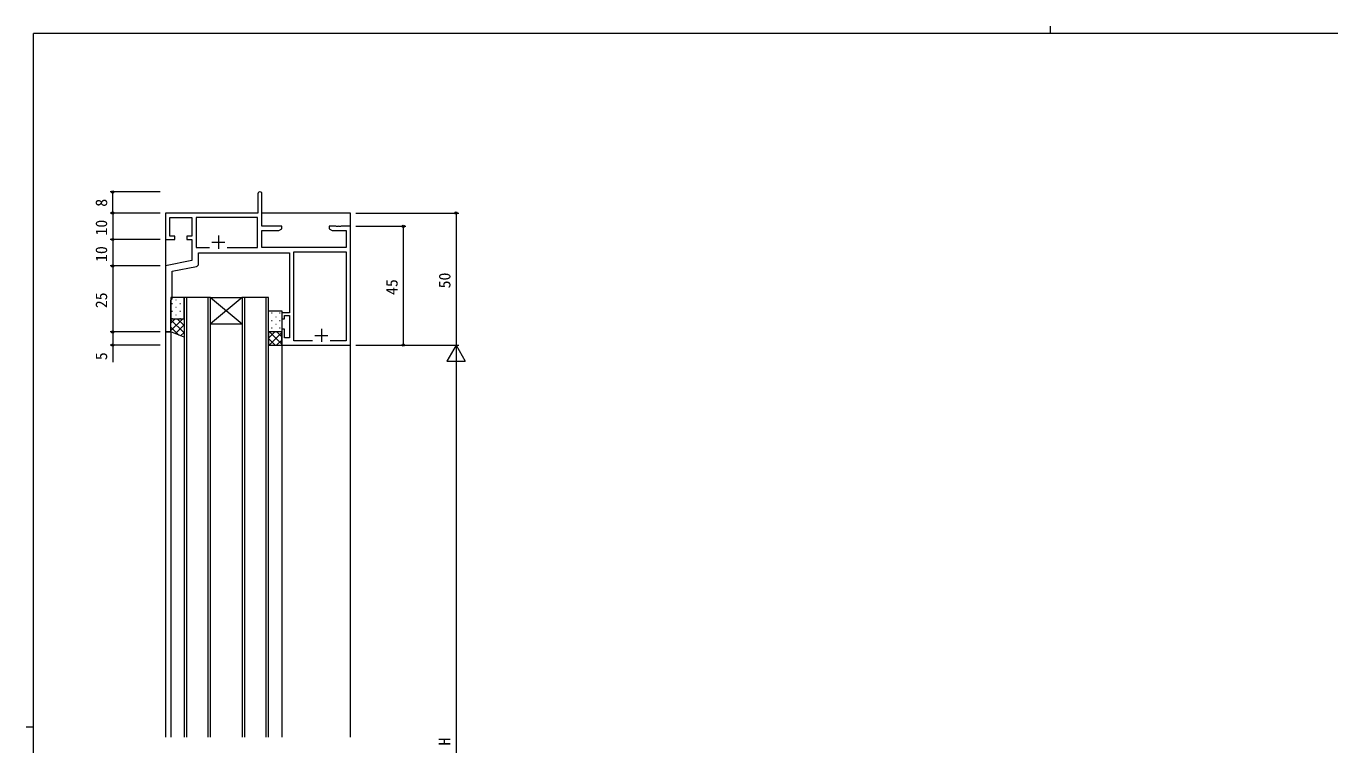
# Model space of a CAD drawing. Units: millimetres on the paper. Extents: x -397 to 397, y -282 to 282.
# Drawn here: x -396.7 to 97, y 9.9 to 282.1 of the extents above; entities that cross this region are included whole.
import ezdxf
from ezdxf.enums import TextEntityAlignment as Align

# ---------------------------------------------------------------- set-up
doc = ezdxf.new("R2010")
doc.units = ezdxf.units.MM
for name, color, linetype, lineweight in [('0-1_USER1', 2, 'Continuous', 9), ('0-2_YKK_ZWAK', 4, 'Continuous', 9), ('0-3_YKK_11', 6, 'Continuous', 9), ('0-4_YKK_12', 7, 'Continuous', 9), ('0-6_YKK_D', 7, 'Continuous', 9)]:
    doc.layers.add(name, color=color, linetype=linetype, lineweight=lineweight)
doc.styles.add('ＭＳ ゴシック', font='')
doc.styles.get('ＭＳ ゴシック').set_extended_font_data('MS Gothic')

msp = doc.modelspace()

# ---------------------------------------------------------------- linework, layer by layer
at = {"layer": '0-1_USER1'}
for p, q in [((-309.194, 211.3), (-343.894, 211.3)), ((-343.894, 211.3), (-343.894, 12.8)), ((-309.194, 211.3), (-343.594, 211.3)), ((-273.894, 211.3), (-307.394, 211.3)), ((-273.894, 12.8), (-273.894, 211.3)), ((-326.894, 179.3), (-336.894, 179.3)), ((-336.894, 179.3), (-336.894, 12.8)), ((-335.894, 12.8), (-335.894, 179.3)), ((-327.894, 179.3), (-327.894, 12.8)), ((-326.894, 179.3), (-314.894, 179.3)), ((-326.894, 179.3), (-314.894, 169.3)), ((-314.894, 179.3), (-326.894, 169.3)), ((-326.894, 12.8), (-326.894, 179.3)), ((-304.894, 179.3), (-314.894, 179.3)), ((-314.894, 179.3), (-314.894, 12.8)), ((-313.894, 12.8), (-313.894, 179.3)), ((-305.894, 179.3), (-305.894, 12.8)), ((-304.894, 12.8), (-304.894, 179.3)), ((-326.894, 169.3), (-314.894, 169.3)), ((-341.894, 166.3), (-343.894, 166.3)), ((-341.894, 166.3), (-341.894, 12.8)), ((-299.894, 161.3), (-273.894, 161.3)), ((-299.894, 161.3), (-299.894, 12.8))]:
    msp.add_line(p, q, dxfattribs=at)
at = {"layer": '0-2_YKK_ZWAK'}
for p, q in [((-340.059, 178.464), (-339.859, 178.464)), ((-337.029, 178.464), (-336.894, 178.464)), ((-341.474, 177.049), (-341.274, 177.049)), ((-341.474, 174.219), (-341.274, 174.219)), ((-340.059, 175.634), (-339.859, 175.634)), ((-338.444, 177.049), (-338.244, 177.049)), ((-338.444, 174.219), (-338.244, 174.219)), ((-337.029, 175.634), (-336.894, 175.634)), ((-303.767, 173.465), (-303.567, 173.465)), ((-300.737, 173.465), (-300.537, 173.465)), ((-337.374, 171.299), (-341.894, 166.779)), ((-340.202, 171.299), (-341.894, 169.607)), ((-341.894, 170.931), (-336.894, 165.931)), ((-341.894, 168.102), (-338.889, 165.097)), ((-341.474, 171.389), (-341.274, 171.389)), ((-336.894, 168.95), (-340.217, 165.628)), ((-340.059, 172.804), (-339.859, 172.804)), ((-339.434, 171.299), (-336.894, 168.759)), ((-338.444, 171.389), (-338.244, 171.389)), ((-337.029, 172.804), (-336.894, 172.804)), ((-303.767, 170.635), (-303.567, 170.635)), ((-302.152, 172.05), (-301.952, 172.05)), ((-302.152, 169.22), (-301.952, 169.22)), ((-300.737, 170.635), (-300.537, 170.635)), ((-336.894, 166.122), (-338.196, 164.82)), ((-302.486, 166.3), (-304.894, 163.892)), ((-304.894, 163.82), (-302.375, 161.3)), ((-299.894, 166.064), (-304.658, 161.3)), ((-304.546, 166.3), (-299.894, 161.648)), ((-303.767, 167.805), (-303.567, 167.805)), ((-302.152, 166.39), (-301.952, 166.39)), ((-299.894, 163.235), (-301.83, 161.3)), ((-301.718, 166.3), (-299.894, 164.476)), ((-300.737, 167.805), (-300.537, 167.805))]:
    msp.add_line(p, q, dxfattribs=at)
for points in [[(-341.894, 171.299), (-336.894, 171.299), (-336.894, 179.3), (-341.894, 179.299)], [(-299.894, 166.3), (-304.894, 166.3), (-304.894, 174.3), (-299.894, 174.3)], [(-336.894, 171.299), (-336.894, 164.299), (-341.894, 166.299), (-341.894, 171.299)], [(-304.894, 166.3), (-304.894, 161.3), (-299.894, 161.3), (-299.894, 166.3)]]:
    msp.add_lwpolyline(points, close=True, dxfattribs=at)
at = {"layer": '0-3_YKK_11'}
for p, q in [((-345.894, 219.3), (-364.894, 219.3)), ((-363.894, 211.3), (-363.894, 219.3)), ((-345.894, 211.3), (-364.894, 211.3)), ((-345.894, 211.3), (-364.894, 211.3)), ((-363.894, 211.3), (-363.894, 201.3)), ((-271.894, 211.3), (-232.894, 211.3)), ((-233.894, 211.3), (-233.894, 161.3)), ((-271.894, 206.3), (-252.894, 206.3)), ((-253.894, 206.3), (-253.894, 161.3)), ((-345.894, 201.3), (-364.894, 201.3)), ((-345.894, 201.3), (-364.894, 201.3)), ((-363.894, 201.3), (-363.894, 191.3)), ((-345.894, 191.3), (-364.894, 191.3)), ((-345.894, 191.3), (-364.894, 191.3)), ((-363.894, 191.3), (-363.894, 166.3)), ((-345.894, 166.3), (-364.894, 166.3)), ((-345.894, 166.3), (-364.894, 166.3)), ((-345.894, 161.3), (-364.894, 161.3)), ((-271.894, 161.3), (-252.894, 161.3)), ((-271.894, 161.3), (-232.894, 161.3)), ((-271.894, 161.3), (-232.894, 161.3)), ((-233.894, 161.3), (-237.394, 155.238)), ((-233.894, 161.3), (-230.394, 155.238)), ((-233.894, 161.3), (-233.894, 149.176)), ((-237.394, 155.238), (-230.394, 155.238)), ((-233.894, 154.3), (-233.894, -131.7))]:
    msp.add_line(p, q, dxfattribs=at)
msp.add_lwpolyline([(-363.894, 166.3), (-363.894, 161.3), (-363.894, 154.8)], dxfattribs=at)
for centre in [(-363.894, 219.3), (-363.894, 211.3), (-363.894, 211.3), (-233.894, 211.3), (-253.894, 206.3), (-363.894, 201.3), (-363.894, 201.3), (-363.894, 191.3), (-363.894, 191.3), (-363.894, 166.3), (-363.894, 166.3), (-363.894, 161.3), (-253.894, 161.3)]:
    msp.add_circle(centre, 0.425, dxfattribs=at)
at = {"layer": '0-4_YKK_12'}
for p, q in [((-323.894, 202.8), (-323.894, 197.8)), ((-326.394, 200.3), (-321.394, 200.3)), ((-287.394, 165), (-282.394, 165)), ((-284.894, 167.5), (-284.894, 162.5))]:
    msp.add_line(p, q, dxfattribs=at)
for points in [[(-308.894, 218.55), (-308.894, 211.3), (-343.894, 211.3), (-343.894, 201.3), (-340.394, 201.3), (-340.394, 202.5), (-342.264, 202.5), (-342.264, 209.67), (-333.894, 209.67), (-333.894, 202.5), (-335.894, 202.5), (-335.894, 201.3), (-333.894, 201.3), (-333.894, 193.3), (-343.894, 191.3), (-343.894, 166.3), (-341.894, 166.3), (-341.894, 178.3), (-341.394, 178.8), (-341.394, 189.25), (-332.198, 191.09)], [(-273.894, 161.3), (-273.894, 206.3), (-277.436, 206.3), (-277.619, 206.18), (-278.169, 206.18), (-278.352, 206.3), (-278.436, 206.3), (-278.619, 206.18), (-279.169, 206.18), (-279.352, 206.3), (-281.894, 206.3), (-281.894, 205.3), (-280.803, 204.67), (-275.524, 204.67), (-275.524, 198.3), (-307.394, 198.3), (-307.394, 204.67), (-300.985, 204.67), (-299.894, 205.3), (-299.894, 206.3), (-307.394, 206.3), (-307.394, 218.55)], [(-320.512, 198.3), (-309.024, 198.3), (-309.024, 209.67), (-332.264, 209.67), (-332.264, 198.3), (-327.277, 198.3)], [(-331.394, 192.07), (-331.394, 196.3), (-296.894, 196.3), (-296.894, 173.5), (-299.894, 173.5), (-299.894, 171.3), (-298.894, 171.3), (-298.894, 172.5), (-296.894, 172.5), (-296.894, 164), (-298.894, 164), (-298.894, 167.3), (-299.894, 167.3), (-299.894, 161.3), (-273.894, 161.3)], [(-288.245, 162.93), (-295.264, 162.93), (-295.264, 196.67), (-275.524, 196.67), (-275.524, 162.93), (-281.544, 162.93)]]:
    msp.add_lwpolyline(points, dxfattribs=at)
for centre, radius, start, end in [((-308.144, 218.55), 0.75, 359.99999, 180.00001), ((-332.394, 192.07), 1, 281.30993, 0.00001)]:
    msp.add_arc(centre, radius, start, end, dxfattribs=at)
at = {"layer": '0-6_YKK_D'}
for p, q in [((-8.894, 282.1), (-8.894, 279.3)), ((376.092, 279.3), (-393.908, 279.3)), ((-393.908, -245.7), (-393.908, 279.3)), ((-396.708, 16.8), (-393.908, 16.8))]:
    msp.add_line(p, q, dxfattribs=at)

# ---------------------------------------------------------------- texts
at = {"layer": '0-3_YKK_11', "style": 'ＭＳ ゴシック'}
for s, p in [('8', (-364.694, 213.7)), ('10', (-364.694, 202.78)), ('10', (-364.694, 192.78)), ('50', (-234.694, 182.78)), ('45', (-254.694, 180.28)), ('25', (-364.694, 175.28)), ('5', (-364.694, 155.6)), ('H', (-234.694, 9.7))]:
    msp.add_text(s, height=4.399, rotation=90, dxfattribs=at).set_placement(p, align=Align.BOTTOM_LEFT)

doc.saveas('drawing.dxf')
